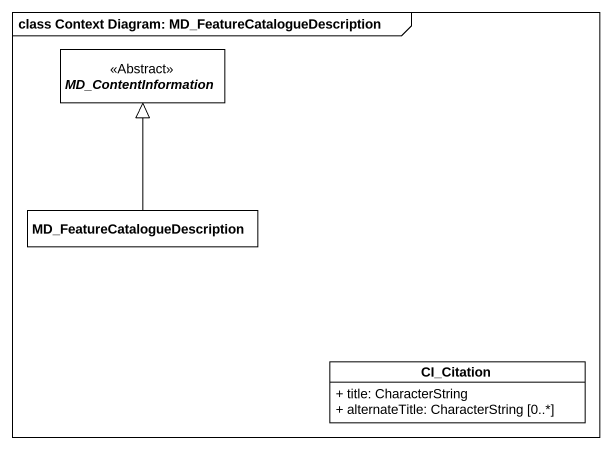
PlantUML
@startuml
mainframe class Context Diagram: MD_FeatureCatalogueDescription
hide circle
hide empty members
skinparam classAttributeIconSize 0
abstract class MD_ContentInformation <<Abstract>> #FFFFFF
class "MD_FeatureCatalogueDescription" as MD_FeatureCatalogueDescripti #FFFFFF
class CI_Citation #FFFFFF {
  + title: CharacterString
  + alternateTitle: CharacterString [0..*]
}
MD_FeatureCatalogueDescripti -up-|> MD_ContentInformation
@enduml
